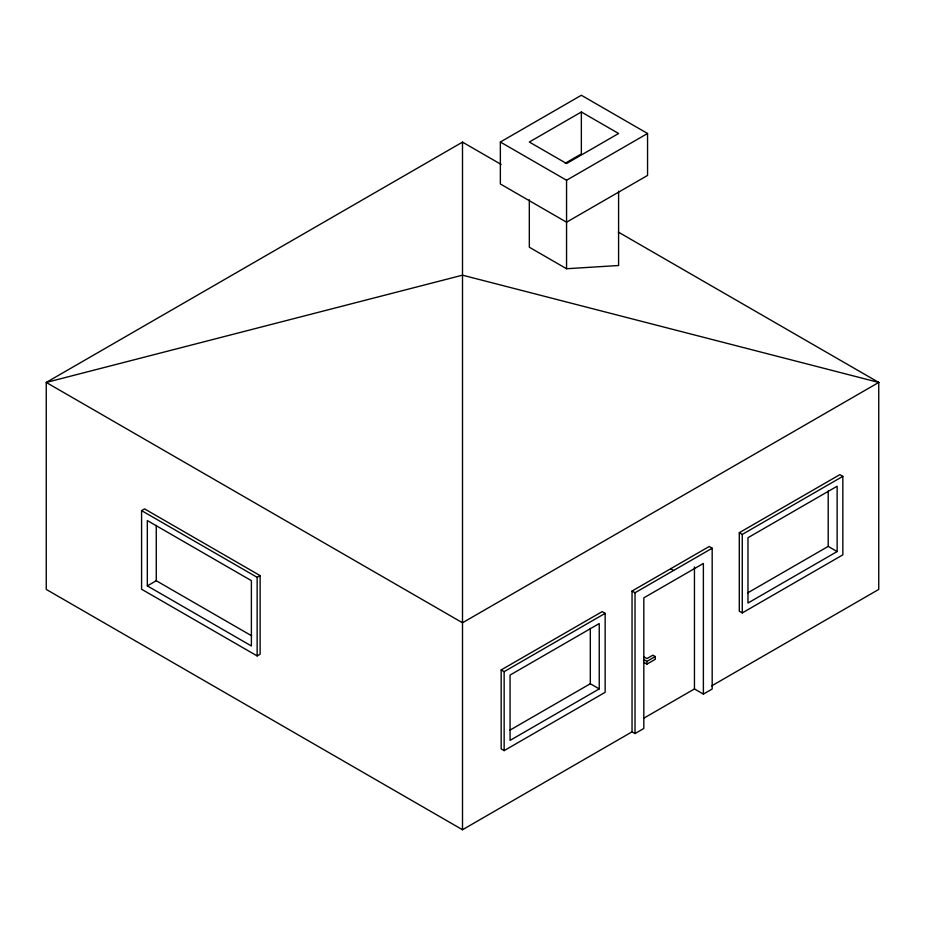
<?xml version="1.0" encoding="UTF-8"?>
<svg xmlns="http://www.w3.org/2000/svg" width="925" height="925" viewBox="0 0 925 925"><rect width="100%" height="100%" fill="white"/><g stroke="black" fill="none" stroke-linecap="round" stroke-linejoin="round"><path stroke-width="1.39" d="M501.13 164.43L462.5 142.126L46.25 382.441L46.25 589.422L462.5 829.737L632.041 731.848L635.024 733.571L643.823 728.484L643.823 597.839L703.382 563.464L703.382 694.108L712.181 689.021L712.181 548.213L709.209 546.49L632.041 591.04L632.041 731.848M500.356 142.022L581.351 95.263L647.558 133.489L647.558 175.426L566.562 222.197L500.356 183.971L500.356 142.022L566.562 180.248L647.558 133.489M581.351 111.983L529.32 142.022L566.562 163.528L618.594 133.489L581.351 111.983L581.351 153.932L565.244 163.228M141.583 510.612L144.566 508.889L260.122 575.616L260.122 654.218L257.15 655.929L141.583 589.213L141.583 510.612L257.15 577.327L260.122 575.616M147.329 585.895L251.392 645.974L251.392 580.646L147.329 520.567L147.329 585.895L156.267 580.738L251.658 635.81M501.177 669.931L602.175 611.622L605.147 613.344L605.147 692.316L504.148 750.626L501.177 748.915L501.177 669.931L504.148 671.654L605.147 613.344M632.041 591.04L635.024 592.752L712.181 548.213M739.283 532.707L839.865 474.641L842.837 476.363L842.837 554.85L742.266 612.917L739.283 611.194L739.283 532.707L742.266 534.43L842.837 476.363M509.802 730.23L590.312 683.748L599.238 688.905L599.238 623.577L510.068 675.065L510.068 740.393L599.238 688.905M747.701 592.879L828.21 546.398L837.137 551.554L837.137 486.226L747.967 537.714L747.967 603.042L837.137 551.554M643.592 659.433L646.945 661.363L655.282 656.553L655.282 659.305L646.945 664.115L643.592 662.184M643.58 718.32L694.444 688.952L703.382 694.108M711.695 685.864L878.75 589.422L878.75 382.441L618.282 232.059M529.32 199.788L529.32 247.229L566.562 268.736L618.594 265.51L618.594 191.163M670.625 568.759L673.608 570.482M655.282 656.553L652.9 655.178L646.945 658.612L643.673 656.727M828.21 491.013L828.21 546.398M742.266 534.43L742.266 612.917M694.444 566.921L694.444 688.952M646.945 661.363L646.945 664.115M635.024 592.752L635.024 733.571M590.312 628.364L590.312 683.748M566.562 180.248L566.562 268.736M504.148 671.654L504.148 750.626M462.5 142.126L462.5 829.737M257.15 577.327L257.15 655.929M156.267 525.354L156.267 580.738M878.75 382.441L462.5 622.768L46.25 382.441L462.5 275.176L878.75 382.441"/></g></svg>
